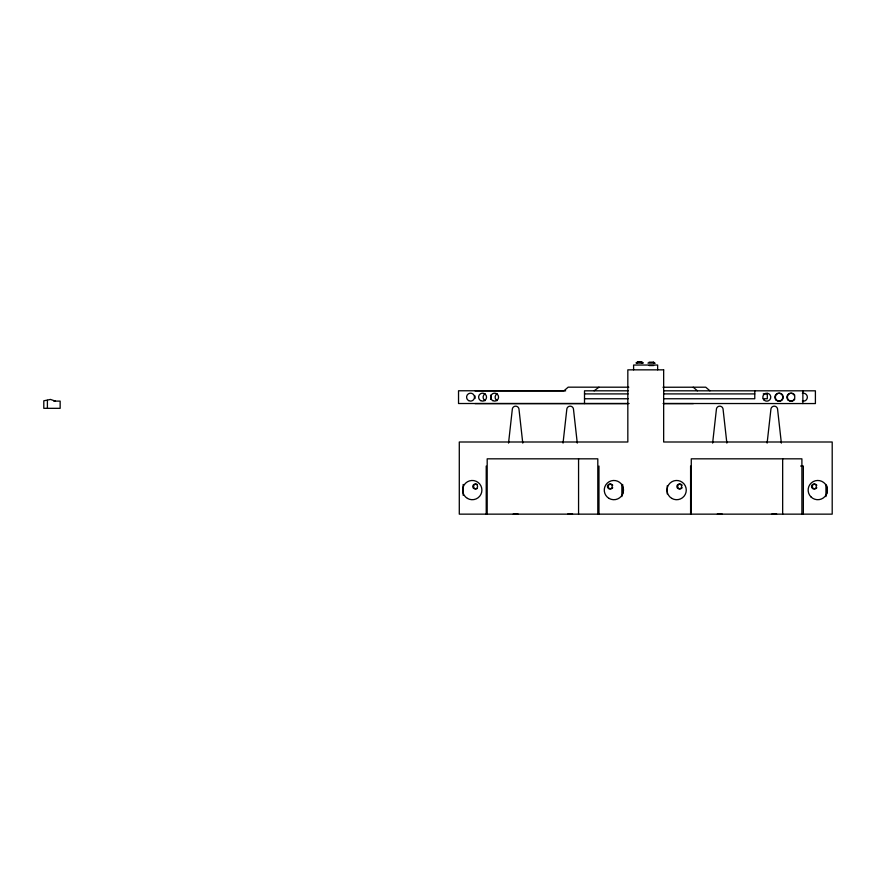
<?xml version="1.0" encoding="UTF-8"?>
<svg xmlns="http://www.w3.org/2000/svg" width="876" height="876" viewBox="0 0 876 876"><rect width="100%" height="100%" fill="white"/><g stroke="black" fill="none" stroke-linecap="round" stroke-linejoin="round"><path stroke-width="1.31" d="M508.54 443.092L512.285 409.53A3.362 3.362 0 0 1 515.657 406.168A3.362 3.362 0 0 1 519.019 409.53L522.764 443.092M563.038 443.092L566.783 409.53A3.362 3.362 0 0 1 570.156 406.168A3.362 3.362 0 0 1 573.517 409.53L577.273 443.092M712.626 443.092L716.382 409.53A3.362 3.362 0 0 1 719.743 406.168A3.362 3.362 0 0 1 723.105 409.53L726.861 443.092M767.124 443.092L770.88 409.53A3.362 3.362 0 0 1 774.242 406.168A3.362 3.362 0 0 1 777.614 409.53L781.359 443.092M594.136 390.816L598.943 387.203M53.775 401.109L60.148 401.109L60.148 408.325L43.8 408.325L43.8 400.803L50.49 399.434L55.341 401.109M637.356 361.854L641.922 361.854M637.323 362.16L641.9 362.16M649.072 362.182L653.649 362.182M653.146 362.335L653.814 362.335M636.206 362.774L637.213 362.774M641.352 362.774L643.061 362.774M636.184 363.069L643.039 363.069M647.933 363.091L654.788 363.091M653.956 363.255L654.952 363.255M649.072 365.544L653.649 365.544M628.815 387.203L568.185 387.17L564.002 390.773L458.531 390.773L458.531 403.518L629.121 403.518M662.979 387.247L705.749 387.203L709.921 390.816M475.044 390.849L565.655 390.849M628.202 390.816L584.511 390.816L584.511 403.562M664.128 390.816L815.403 390.816L815.403 403.562L663.242 403.518M584.511 393.904L628.103 393.904M663.515 393.904L754.773 393.904M763.226 393.904L767.31 393.904M584.511 398.755L628.103 398.755M663.515 398.755L754.773 398.755L754.773 390.816M763.226 398.755L767.31 398.755L767.31 393.455M475.044 403.595L627.895 403.595M663.384 403.595L693.409 403.595M800.62 466.043L803.347 466.043L803.347 514.146M693.212 387.203L697.395 390.816M826.758 485.808L826.758 493.911M825.948 484.461L825.948 496.604M802.876 390.816L802.876 403.562M801.901 514.146L801.901 458.827L691.273 458.827L691.273 514.146M782.662 458.827L782.662 514.146M690.595 466.043L690.595 514.146M667.227 485.808L667.227 493.911M657.646 369.847L657.646 365.04L633.6 365.04L633.6 369.847M622.672 484.461L622.672 493.911M621.861 484.461L621.861 496.604M598.965 466.043L598.965 514.146M597.804 514.146L597.804 458.827L487.187 458.827L487.187 514.146M578.565 458.827L578.565 514.146M486.224 466.043L486.224 514.146M475.044 395.952L475.044 398.492M463.141 484.461L463.141 495.258M47.403 400.321L47.403 408.325M776.651 514.037A27.66 27.66 0 0 1 771.844 514.037M802.35 393.357A3.964 3.964 0 0 1 807.354 397.189A3.964 3.964 0 0 1 802.35 401.022M794.795 399.171A3.964 3.964 0 0 1 788.805 400.222A3.964 3.964 0 0 1 788.805 394.145A3.964 3.964 0 0 1 794.795 395.207M782.772 399.171A3.964 3.964 0 0 1 776.782 400.222A3.964 3.964 0 0 1 776.782 394.145A3.964 3.964 0 0 1 782.772 395.207M783.166 396.16A3.964 3.964 0 0 1 783.166 398.219M490.505 395.24A3.964 3.964 0 0 1 490.505 399.204M485.085 400.66A3.964 3.964 0 0 1 485.085 393.784M497.108 400.66A3.964 3.964 0 0 1 497.108 393.784M622.694 487.998A9.614 9.614 0 0 1 623.022 490.483M816.815 487.691A2.409 2.409 0 0 1 816.432 488.184M815.939 488.567A2.409 2.409 0 0 1 812.326 486.487A2.409 2.409 0 0 1 815.939 484.406M816.432 484.789A2.409 2.409 0 0 1 816.815 485.282M682.141 487.691A2.409 2.409 0 0 1 681.769 488.184M681.265 488.567A2.409 2.409 0 0 1 677.663 486.487A2.409 2.409 0 0 1 681.265 484.406M681.769 484.789A2.409 2.409 0 0 1 682.141 485.282M722.153 514.037A27.66 27.66 0 0 1 717.335 514.037M612.729 487.691A2.409 2.409 0 0 1 612.346 488.184M611.842 488.567A2.409 2.409 0 0 1 608.24 486.487A2.409 2.409 0 0 1 611.842 484.406M612.346 484.789A2.409 2.409 0 0 1 612.729 485.282M477.179 488.567A2.409 2.409 0 0 1 473.566 486.487A2.409 2.409 0 0 1 477.179 484.406M518.055 514.037A27.66 27.66 0 0 1 513.248 514.037M572.554 514.037A27.66 27.66 0 0 1 567.747 514.037M663.658 369.847L627.829 369.847L627.829 441.997L459.287 441.997L459.287 514.146L832.2 514.146L832.2 441.997L663.658 441.997L663.658 369.847M677.553 488.184A2.409 2.409 0 0 0 681.572 487.111A2.409 2.409 0 0 0 678.626 484.165A2.409 2.409 0 0 0 677.553 488.184M812.72 488.567A2.409 2.409 0 0 0 816.333 486.487A2.409 2.409 0 0 0 812.72 484.406A2.409 2.409 0 0 0 812.72 488.567M788.05 399.993A3.964 3.964 0 0 0 794.685 398.219A3.964 3.964 0 0 0 789.823 393.357A3.964 3.964 0 0 0 788.05 399.993M776.016 399.993A3.964 3.964 0 0 0 782.662 398.219A3.964 3.964 0 0 0 777.8 393.357A3.964 3.964 0 0 0 776.016 399.993M763.992 399.993A3.964 3.964 0 0 0 770.639 398.219A3.964 3.964 0 0 0 765.777 393.357A3.964 3.964 0 0 0 763.992 399.993M468.572 400.584A3.964 3.964 0 0 0 474.518 397.146A3.964 3.964 0 0 0 468.572 393.707A3.964 3.964 0 0 0 468.572 400.584M480.595 400.584A3.964 3.964 0 0 0 486.541 397.146A3.964 3.964 0 0 0 480.595 393.707A3.964 3.964 0 0 0 480.595 400.584M492.619 400.584A3.964 3.964 0 0 0 498.564 397.146A3.964 3.964 0 0 0 492.619 393.707A3.964 3.964 0 0 0 492.619 400.584M671.837 498.422A9.614 9.614 0 0 0 686.269 490.089A9.614 9.614 0 0 0 671.837 481.767A9.614 9.614 0 0 0 671.837 498.422M810.968 496.889A9.614 9.614 0 0 0 827.064 492.575A9.614 9.614 0 0 0 815.282 480.793A9.614 9.614 0 0 0 810.968 496.889M467.466 498.422A9.614 9.614 0 0 0 481.899 490.089A9.614 9.614 0 0 0 467.466 481.767A9.614 9.614 0 0 0 467.466 498.422M609.072 498.422A9.614 9.614 0 0 0 623.504 490.089A9.614 9.614 0 0 0 609.072 481.767A9.614 9.614 0 0 0 609.072 498.422M473.456 488.184A2.409 2.409 0 0 0 477.486 487.111A2.409 2.409 0 0 0 474.54 484.165A2.409 2.409 0 0 0 473.456 488.184M608.634 488.567A2.409 2.409 0 0 0 612.236 486.487A2.409 2.409 0 0 0 608.634 484.406A2.409 2.409 0 0 0 608.634 488.567"/></g></svg>
